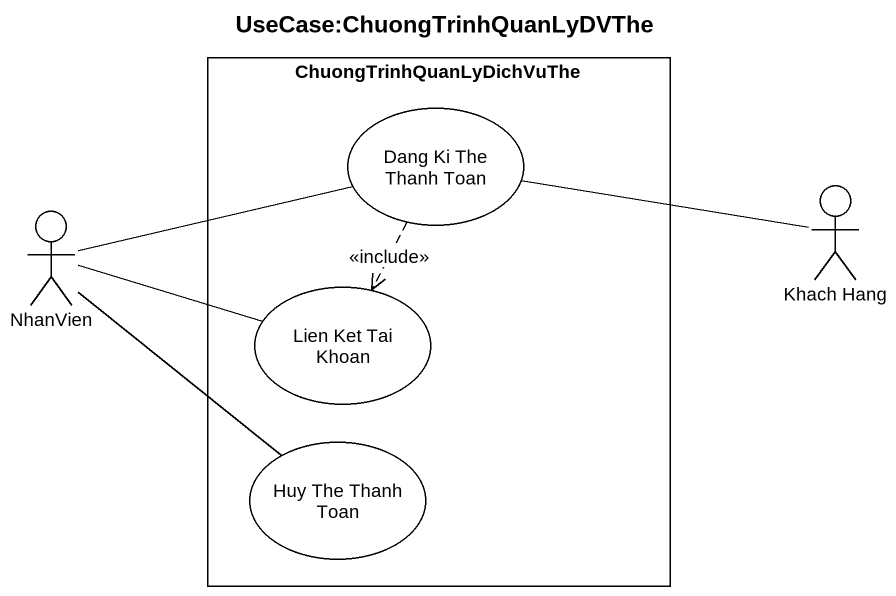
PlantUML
@startuml
title UseCase:ChuongTrinhQuanLyDVThe
rectangle ChuongTrinhQuanLyDichVuThe {
  usecase "Dang Ki The Thanh Toan" as Dang_Ki_The_Thanh_Toan
  usecase "Lien Ket Tai Khoan" as Lien_Ket_Tai_Khoan
  usecase "Huy The Thanh Toan" as Huy_The_Thanh_Toan
}
actor NhanVien
actor "Khach Hang" as Khach_Hang
Dang_Ki_The_Thanh_Toan -right- Khach_Hang
Dang_Ki_The_Thanh_Toan ..> Lien_Ket_Tai_Khoan : <<include>>
NhanVien -right- Dang_Ki_The_Thanh_Toan
NhanVien -right- Lien_Ket_Tai_Khoan
NhanVien -- Huy_The_Thanh_Toan
@enduml
